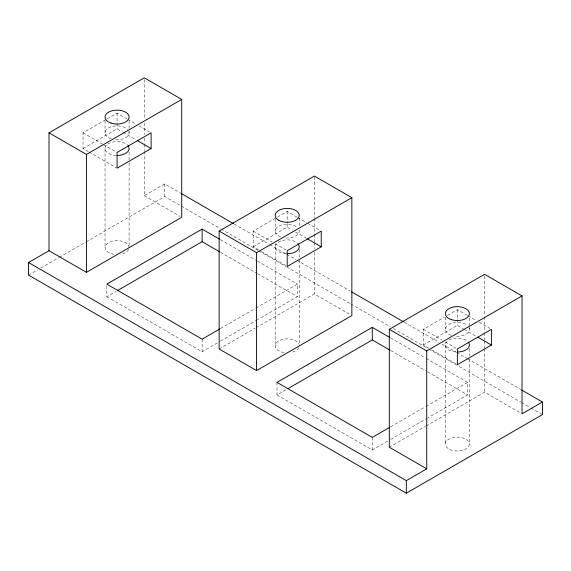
<?xml version="1.0" encoding="UTF-8"?>
<svg xmlns="http://www.w3.org/2000/svg" width="571" height="571" viewBox="0 0 571 571"><rect width="100%" height="100%" fill="white"/><g stroke="black" fill="none" stroke-linecap="round" stroke-linejoin="round"><path stroke-width="0.43" stroke-dasharray="2.85 2.14" d="M88.327 151.593L83.031 148.539L83.031 132.822L106.477 119.282M107.234 118.847L117.062 113.172L126.898 118.847M83.031 148.539L117.062 128.889L122.358 131.944M144.292 151.379L144.292 195.696L164.684 183.926L180.907 193.291M28.55 275.094L37.779 269.769M40.855 267.992L58.542 257.778M59.313 257.335L85.464 242.24M86.235 241.79L164.684 196.503L220.306 228.614M106.827 285.807L106.827 296.706L116.049 291.381M258.463 249.855L253.167 246.8L253.167 231.084L287.199 211.434L297.034 217.108M253.167 246.8L287.199 227.151L292.495 230.206M220.563 328.503L255.144 308.533M255.915 308.09L297.412 284.137L297.412 296.706L257.45 319.781M106.827 296.706L202.12 351.729L219.792 341.522M220.563 341.08L256.679 320.224M219.136 348.974L255.251 328.125M256.022 327.675L314.428 293.958L350.337 314.692M276.992 382.377L276.992 394.954L286.214 389.629M428.628 348.103L423.332 345.041L423.332 329.324L444.509 317.098M447.536 315.349L457.364 309.675L467.199 315.349M423.332 345.041L457.364 325.391L463.416 328.889M390.728 426.744L425.309 406.78M426.08 406.338L467.578 382.377L467.578 394.954L427.615 418.022M276.992 394.954L372.285 449.969L389.957 439.763M390.728 439.32L426.844 418.472M389.301 447.221L425.424 426.366M426.187 425.923L484.593 392.206L521.266 413.375M127.654 119.282L135.969 124.085M138.996 125.834L149.588 131.944M297.791 217.544L306.863 222.783M307.619 223.218L320.481 230.641M467.956 315.792L476.271 320.595M479.297 322.337L489.889 328.453M123.115 132.386L135.969 139.809M295.521 231.954L306.863 238.507M464.173 329.324L476.271 336.312M83.031 132.822L102.694 144.17M103.451 144.606L116.306 152.029M253.167 231.084L272.074 241.997M275.101 243.746L286.442 250.291M423.332 329.324L442.24 340.237M445.266 341.986L455.858 348.103M234.21 224.068L268.977 244.138M269.748 244.581L285.971 253.952M286.742 254.395L296.014 259.748M296.784 260.19L350.087 290.967M404.168 322.187L438.928 342.257M442.018 344.042L455.929 352.071M456.7 352.521L466.743 358.317M467.513 358.766L520.816 389.536M89.083 152.029L116.306 167.753M261.489 251.604L286.442 266.015M431.655 349.845L455.858 363.82M221.077 229.057L258.156 250.469M258.934 250.912L285.971 266.521M286.742 266.971L350.087 303.544M350.865 303.993L390.264 326.733M393.355 328.518L428.114 348.588M428.885 349.038L520.816 402.112M521.594 402.562L530.088 407.466M530.859 407.915L541.679 414.153M144.292 195.696L180.2 216.43M220.563 239.763L256.679 260.619M257.45 261.061L297.412 284.137M390.728 338.011L425.309 357.974M426.08 358.417L467.578 382.377M220.563 252.339L256.679 273.195M257.45 273.637L297.412 296.706M390.728 350.587L426.844 371.435M427.615 371.885L467.578 394.954M484.593 276.079L484.593 315.97M484.593 316.855L484.593 331.922M484.593 332.814L484.593 339.902M484.593 340.787L484.593 347.882M484.593 348.767L484.593 392.206M469.398 317.968L469.398 326.705M469.398 327.576L469.398 329.324M469.398 348.61L469.398 355.747M469.398 359.316L469.398 444.074A12.034 6.945 0 0 1 451.354 450.091A12.034 6.945 0 0 1 451.354 438.057A12.034 6.945 0 0 1 469.398 444.074M457.364 309.675L457.364 325.391M445.337 317.098L445.337 329.324M445.337 345.041L445.337 444.074M372.285 437.393L372.285 449.969M314.428 176.953L314.428 217.722M314.428 218.614L314.428 233.682M314.428 234.567L314.428 241.661M314.428 242.547L314.428 248.749M314.428 252.296L314.428 293.958M299.233 217.979L299.233 225.838M299.233 249.477L299.233 259.291M299.233 260.183L299.233 345.833M287.199 211.434L287.199 222.783M287.199 223.661L287.199 227.151M275.172 218.857L275.172 231.084M275.172 246.8L275.172 345.833M202.12 339.153L202.12 351.729M164.684 183.926L164.684 196.503M144.292 79.576L144.292 119.467M144.292 123.008L144.292 134.535M144.292 138.082L144.292 143.4M144.292 144.285L144.292 150.487M129.096 120.595L129.096 130.202M129.096 131.073L129.096 132.822M129.096 152.107L129.096 161.921M129.096 162.814L129.096 246.679M117.062 113.172L117.062 128.889M105.035 120.595L105.035 132.822M105.035 148.539L105.035 247.571M298.826 347.632A12.034 6.945 0 0 1 291.067 352.407M284.087 352.543A12.034 6.945 0 0 1 278.691 340.916A12.034 6.945 0 0 1 298.826 344.035M128.689 249.37A12.034 6.945 0 0 1 120.181 254.281M113.95 254.281A12.034 6.945 0 0 1 105.214 246.365A12.034 6.945 0 0 1 118.111 240.648A12.034 6.945 0 0 1 129.096 247.571M468.991 327.526A12.034 6.945 0 0 1 455.016 336.141M451.354 335.341A12.034 6.945 0 0 1 448.499 324.628A12.034 6.945 0 0 1 467.228 325.342M455.794 351.929A12.034 6.945 0 0 1 447.079 341.437A12.034 6.945 0 0 1 467.228 341.058M299.054 229.87A12.034 6.945 0 0 1 284.087 237.793M280.518 236.858A12.034 6.945 0 0 1 278.976 226.009A12.034 6.945 0 0 1 297.619 227.608M286.421 253.731A12.034 6.945 0 0 1 276.985 243.132A12.034 6.945 0 0 1 297.619 243.325M128.91 131.608A12.034 6.945 0 0 1 114.714 139.631M111.045 138.839A12.034 6.945 0 0 1 108.554 127.904A12.034 6.945 0 0 1 127.483 129.346M116.284 155.469A12.034 6.945 0 0 1 106.848 144.87A12.034 6.945 0 0 1 127.483 145.063"/><path stroke-width="0.86" d="M48.999 250.712L48.999 132.822L144.292 77.806L181.728 99.418L181.728 217.308L86.435 272.331L48.999 250.712L28.55 262.517L28.55 275.094L406.316 493.194L542.45 414.603L542.45 402.027L521.594 389.986M48.999 132.822L86.435 154.434L181.728 99.418M151.101 148.539L117.062 168.188L117.062 152.471L151.101 132.822L151.101 148.539L137.483 140.68M219.792 239.32L202.12 229.114L106.827 284.137L202.12 339.153L219.792 328.946M219.136 231.077L314.428 176.061L351.864 197.68L351.864 315.57L256.572 370.586L219.136 348.974L219.136 231.077L256.572 252.696L351.864 197.68M117.583 290.496L202.12 241.69L219.792 251.897M321.237 246.8L287.199 266.45L287.199 250.726L321.237 231.084L321.237 246.8L307.619 238.942M389.957 337.568L372.285 327.361L276.992 382.377L372.285 437.393L389.957 427.187M522.03 295.921L426.737 350.937L426.737 468.834L389.301 447.221L389.301 329.324L484.593 274.308L522.03 295.921L522.03 413.818L542.45 402.027M287.748 388.744L372.285 339.938L389.957 350.144M491.403 345.041L457.364 364.691L457.364 348.974L491.403 329.324L491.403 345.041L477.784 337.183M28.55 262.517L406.316 480.625L426.737 468.834M181.678 193.74L233.439 223.618M351.636 291.86L403.397 321.744M389.301 329.324L426.737 350.937M406.316 480.625L406.316 493.194M372.285 327.361L372.285 339.938M256.572 252.696L256.572 370.586M202.12 229.114L202.12 241.69M86.435 154.434L86.435 272.331M468.27 342.108A12.034 6.945 0 0 1 457.364 351.993M298.105 243.86A12.034 6.945 0 0 1 287.199 253.745M127.968 145.605A12.034 6.945 0 0 1 117.062 155.483M451.354 319.624A12.034 6.945 0 0 0 469.398 313.607A12.034 6.945 0 0 0 451.354 307.591A12.034 6.945 0 0 0 451.354 319.624M111.045 123.115A12.034 6.945 0 0 0 129.096 117.098A12.034 6.945 0 0 0 111.045 111.081A12.034 6.945 0 0 0 111.045 123.115M278.691 220.27A12.034 6.945 0 0 0 298.826 217.158A12.034 6.945 0 0 0 284.087 208.651A12.034 6.945 0 0 0 278.691 220.27"/></g></svg>
